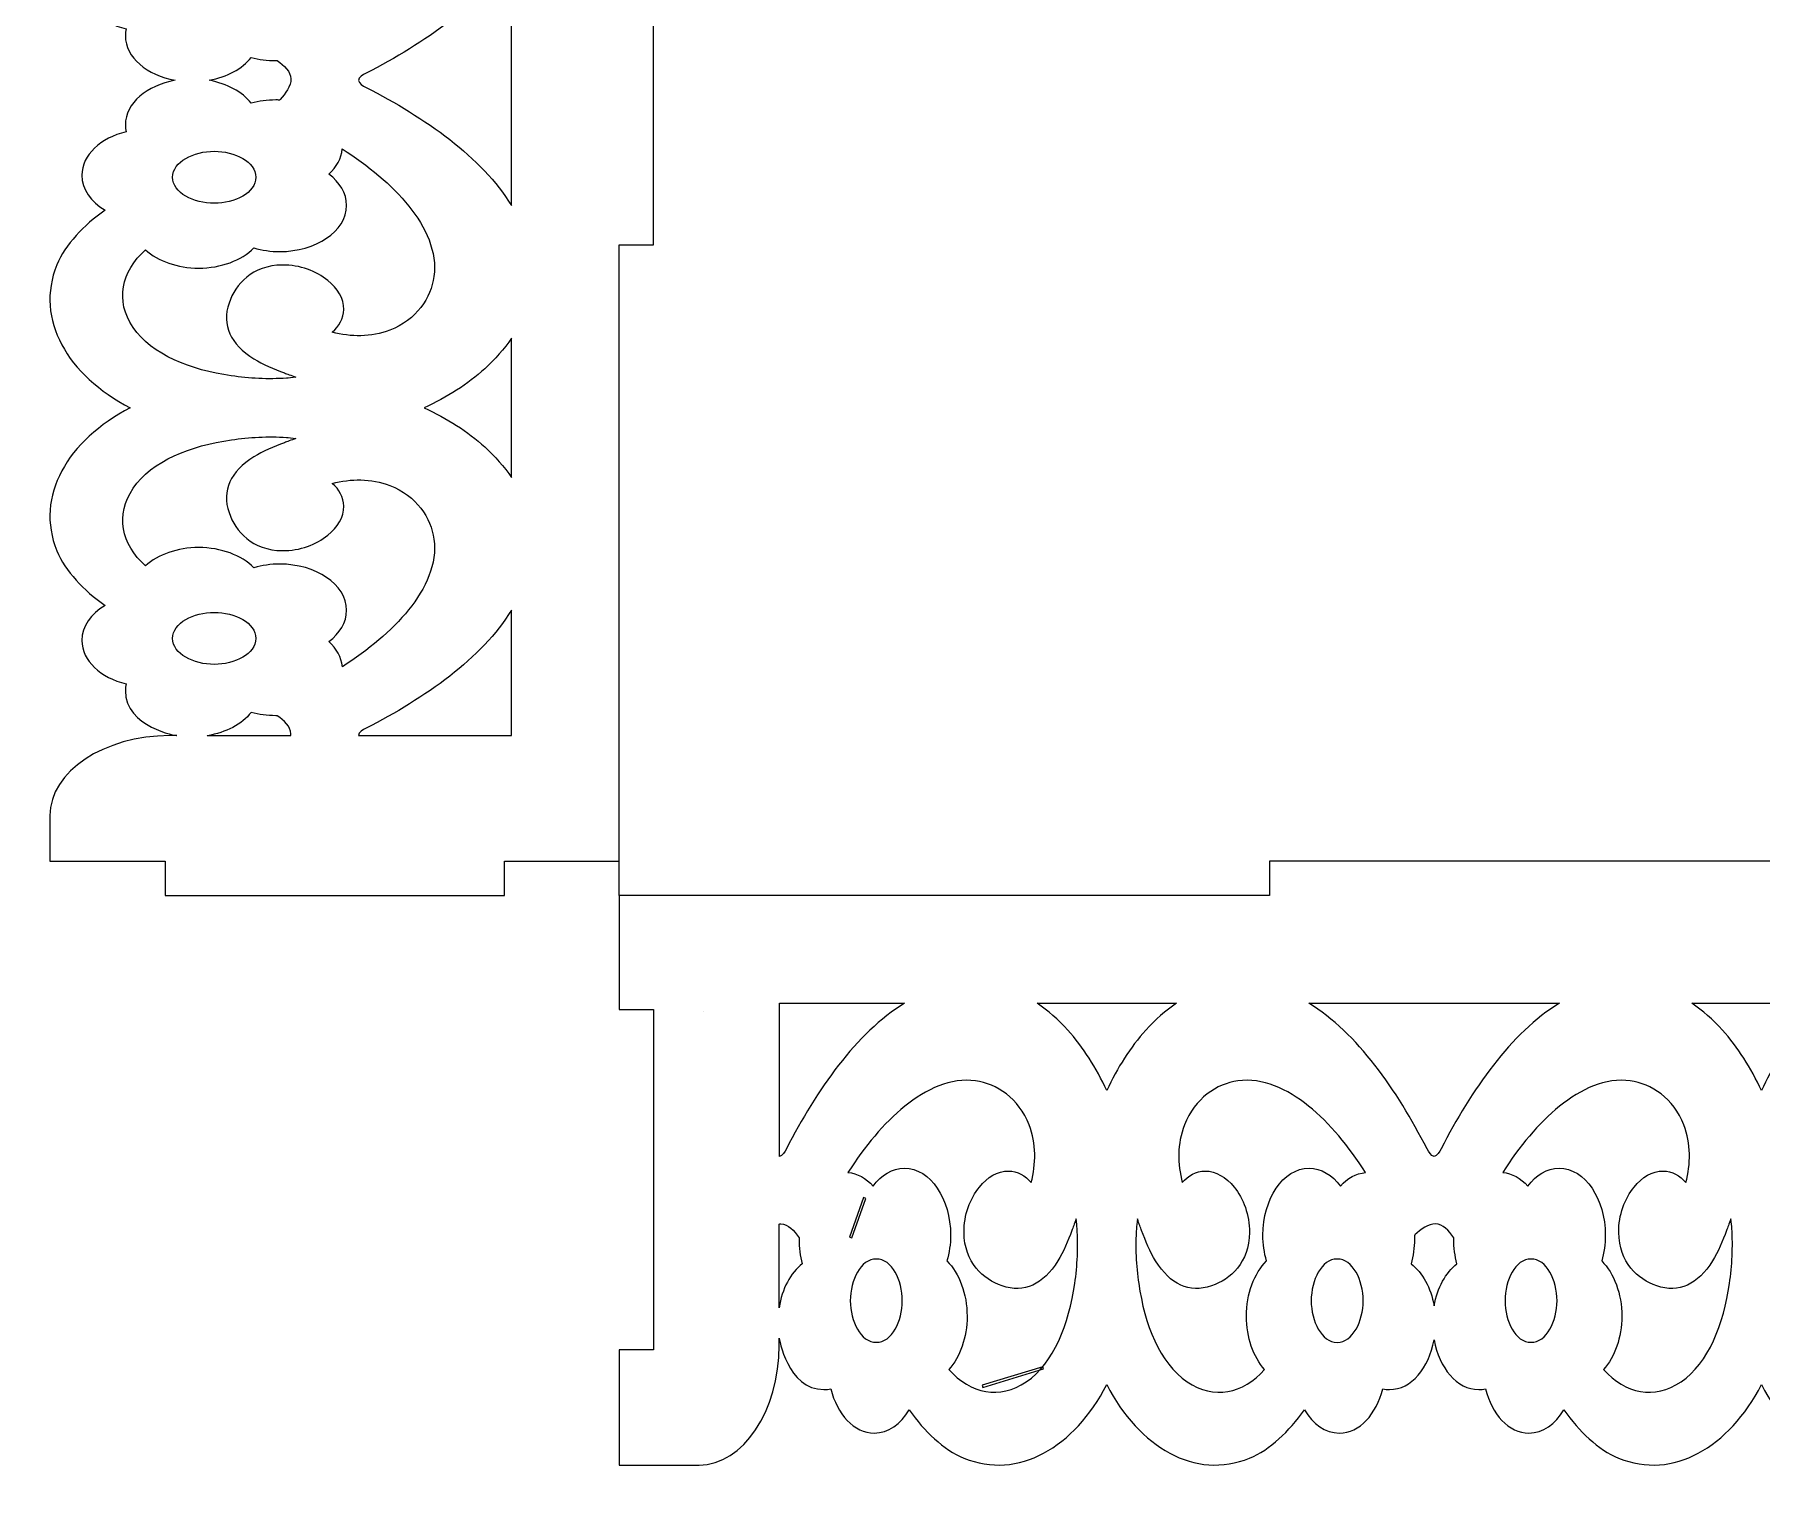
# Model space of a CAD drawing. Header units: centimetres. Extents: x -71 to 23, y -172 to -52.
# Drawn here: x -14.53 to 0.61, y -172.49 to -159.82 of the extents above; entities that cross this region are included whole.
import ezdxf

# ---------------------------------------------------------------- set-up
doc = ezdxf.new("R2010")
doc.units = ezdxf.units.CM
doc.header["$MEASUREMENT"] = 0
doc.layers.add('Layer 1', color=7, linetype='Continuous')

msp = doc.modelspace()

# ---------------------------------------------------------------- linework, layer by layer
at = {"layer": 'Layer 1', "lineweight": 9}
for points, knots in [([(-10.40686, -167.06317), (-10.40686, -167.06317), (-10.40686, -167.36316), (-10.40686, -167.36316), (-10.40686, -167.36316), (-10.40686, -167.36316), (-13.38103, -167.36316), (-13.38103, -167.36316), (-13.38103, -167.36316), (-13.38103, -167.36316), (-13.38103, -167.06317), (-13.38103, -167.06317), (-13.38103, -167.06317), (-13.38103, -167.06317), (-14.39071, -167.06317), (-14.39071, -167.06317), (-14.39071, -167.06317), (-14.39071, -167.06317), (-14.39071, -166.66329), (-14.39071, -166.66329), (-14.39071, -166.66329), (-14.39071, -166.27803), (-13.91788, -165.96283), (-13.34001, -165.96283), (-13.34001, -165.96283), (-13.34001, -165.96283), (-13.2778, -165.96283), (-13.2778, -165.96283), (-13.2778, -165.96283), (-13.27248, -165.96369), (-13.72913, -165.89149), (-13.72913, -165.56927), (-13.72913, -165.56927), (-13.72913, -165.54907), (-13.72695, -165.52908), (-13.72273, -165.50946), (-13.72273, -165.50946), (-13.94456, -165.45415), (-14.11014, -165.30842), (-14.11014, -165.12905), (-14.11014, -165.12905), (-14.11014, -165.00529), (-14.0307, -164.89657), (-13.90741, -164.82313), (-13.90741, -164.82313), (-14.09627, -164.68698), (-14.25531, -164.52353), (-14.32953, -164.3427), (-14.32953, -164.3427), (-14.52524, -163.86586), (-14.23478, -163.37346), (-13.68611, -163.09047), (-13.68611, -163.09047), (-14.23485, -162.80751), (-14.52534, -162.31508), (-14.32961, -161.83821), (-14.32961, -161.83821), (-14.25538, -161.65738), (-14.09634, -161.49392), (-13.90748, -161.35778), (-13.90748, -161.35778), (-14.03076, -161.28434), (-14.1102, -161.17562), (-14.1102, -161.05186), (-14.1102, -161.05186), (-14.1102, -160.87249), (-13.94461, -160.72676), (-13.72279, -160.67146), (-13.72279, -160.67146), (-13.72701, -160.65183), (-13.72918, -160.63184), (-13.72918, -160.61164), (-13.72918, -160.61164), (-13.72918, -160.41944), (-13.5391, -160.26589), (-13.29343, -160.22078), (-13.29343, -160.22078), (-13.53907, -160.17566), (-13.72913, -160.02212), (-13.72913, -159.82993), (-13.72913, -159.82993), (-13.72913, -159.80973), (-13.72695, -159.78975), (-13.72273, -159.77012), (-13.72273, -159.77012), (-13.94456, -159.7148), (-14.11014, -159.56909), (-14.11014, -159.38971), (-14.11014, -159.38971), (-14.11014, -159.26595), (-14.0307, -159.15723), (-13.90742, -159.08379), (-13.90742, -159.08379), (-14.09628, -158.94765), (-14.25531, -158.7842), (-14.32953, -158.60337), (-14.32953, -158.60337), (-14.52524, -158.12652), (-14.23478, -157.63412), (-13.68611, -157.35114), (-13.68611, -157.35114), (-14.23484, -157.06818), (-14.52534, -156.57574), (-14.32961, -156.09888), (-14.32961, -156.09888), (-14.25538, -155.91805), (-14.09634, -155.75459), (-13.90748, -155.61844), (-13.90748, -155.61844), (-14.03076, -155.545), (-14.1102, -155.43629), (-14.1102, -155.31253), (-14.1102, -155.31253), (-14.1102, -155.13315), (-13.94461, -154.98743), (-13.72279, -154.93213), (-13.72279, -154.93213), (-13.72701, -154.9125), (-13.72918, -154.8925), (-13.72918, -154.8723), (-13.72918, -154.8723), (-13.72918, -154.68011), (-13.5391, -154.52656), (-13.29343, -154.48144), (-13.29343, -154.48144), (-13.53907, -154.43632), (-13.72913, -154.28279), (-13.72913, -154.0906), (-13.72913, -154.0906), (-13.72913, -154.0704), (-13.72695, -154.05042), (-13.72273, -154.03078), (-13.72273, -154.03078), (-13.94456, -153.97547), (-14.11014, -153.82975), (-14.11014, -153.65038), (-14.11014, -153.65038), (-14.11014, -153.52662), (-14.0307, -153.4179), (-13.90742, -153.34446), (-13.90742, -153.34446), (-14.09628, -153.20831), (-14.25531, -153.04486), (-14.32953, -152.86403), (-14.32953, -152.86403), (-14.52524, -152.38719), (-14.23478, -151.89479), (-13.68611, -151.61181), (-13.68611, -151.61181), (-14.23484, -151.32884), (-14.52534, -150.8364), (-14.32961, -150.35955), (-14.32961, -150.35955), (-14.25538, -150.17871), (-14.09634, -150.01526), (-13.90748, -149.87911), (-13.90748, -149.87911), (-14.03076, -149.80567), (-14.1102, -149.69696), (-14.1102, -149.5732), (-14.1102, -149.5732), (-14.1102, -149.39382), (-13.94461, -149.2481), (-13.72279, -149.1928), (-13.72279, -149.1928), (-13.72701, -149.17316), (-13.72918, -149.15317), (-13.72918, -149.13296), (-13.72918, -149.13296), (-13.72918, -148.86228), (-13.3561, -148.75571), (-13.38364, -148.76427), (-13.38364, -148.76427), (-13.94151, -148.74889), (-14.39071, -148.43992), (-14.39071, -148.06441), (-14.39071, -148.06441), (-14.39071, -148.06441), (-14.39071, -147.88784), (-14.39071, -147.88784), (-14.39071, -147.88784), (-14.39071, -147.88784), (-14.39071, -147.66316), (-14.39071, -147.66316), (-14.39071, -147.66316), (-14.39071, -147.66316), (-13.3875, -147.66316), (-13.3875, -147.66316), (-13.3875, -147.66316), (-13.3875, -147.66316), (-13.3875, -147.36314), (-13.3875, -147.36314), (-13.3875, -147.36314), (-13.3875, -147.36314), (-10.40686, -147.36314), (-10.40686, -147.36314), (-10.40686, -147.36314), (-10.40686, -147.36314), (-10.40686, -147.66316), (-10.40686, -147.66316), (-10.40686, -147.66316), (-10.40686, -147.66316), (-9.6198, -147.66316), (-9.6198, -147.66316), (-9.6198, -147.66316), (-9.6198, -147.66316), (-9.59145, -147.66316), (-9.59145, -147.66316), (-9.59145, -147.66316), (-9.59145, -147.66316), (-9.39984, -147.66316), (-9.39984, -147.66316), (-9.39984, -147.66316), (-9.39984, -147.66316), (-9.39984, -153.06411), (-9.39984, -153.06411), (-9.39984, -153.06411), (-9.39984, -153.06411), (-9.09984, -153.06411), (-9.09984, -153.06411), (-9.09984, -153.06411), (-9.09984, -153.06411), (-9.09984, -161.66216), (-9.09984, -161.66216), (-9.09984, -161.66216), (-9.09984, -161.66216), (-9.39984, -161.66216), (-9.39984, -161.66216), (-9.39984, -161.66216), (-9.39984, -161.66216), (-9.39984, -167.06317), (-9.39984, -167.06317), (-9.39984, -167.06317), (-9.39984, -167.06317), (-9.59145, -167.06317), (-9.59145, -167.06317), (-9.59145, -167.06317), (-9.59145, -167.06317), (-9.6198, -167.06317), (-9.6198, -167.06317), (-9.6198, -167.06317), (-9.6198, -167.06317), (-10.40039, -167.06317), (-10.40039, -167.06317), (-10.40039, -167.06317), (-10.40039, -167.06317), (-10.40039, -167.06317), (-10.40039, -167.06317), (-10.40039, -167.06317), (-10.40039, -167.06317), (-10.40686, -167.06317), (-10.40686, -167.06317)], [0, 0, 0, 0, 0.015625, 0.015625, 0.015625, 0.015625, 0.03125, 0.03125, 0.03125, 0.03125, 0.046875, 0.046875, 0.046875, 0.046875, 0.0625, 0.0625, 0.0625, 0.0625, 0.078125, 0.078125, 0.078125, 0.078125, 0.09375, 0.09375, 0.09375, 0.09375, 0.109375, 0.109375, 0.109375, 0.109375, 0.125, 0.125, 0.125, 0.125, 0.140625, 0.140625, 0.140625, 0.140625, 0.15625, 0.15625, 0.15625, 0.15625, 0.171875, 0.171875, 0.171875, 0.171875, 0.1875, 0.1875, 0.1875, 0.1875, 0.203125, 0.203125, 0.203125, 0.203125, 0.21875, 0.21875, 0.21875, 0.21875, 0.234375, 0.234375, 0.234375, 0.234375, 0.25, 0.25, 0.25, 0.25, 0.265625, 0.265625, 0.265625, 0.265625, 0.28125, 0.28125, 0.28125, 0.28125, 0.296875, 0.296875, 0.296875, 0.296875, 0.3125, 0.3125, 0.3125, 0.3125, 0.328125, 0.328125, 0.328125, 0.328125, 0.34375, 0.34375, 0.34375, 0.34375, 0.359375, 0.359375, 0.359375, 0.359375, 0.375, 0.375, 0.375, 0.375, 0.390625, 0.390625, 0.390625, 0.390625, 0.40625, 0.40625, 0.40625, 0.40625, 0.421875, 0.421875, 0.421875, 0.421875, 0.4375, 0.4375, 0.4375, 0.4375, 0.453125, 0.453125, 0.453125, 0.453125, 0.46875, 0.46875, 0.46875, 0.46875, 0.484375, 0.484375, 0.484375, 0.484375, 0.5, 0.5, 0.5, 0.5, 0.515625, 0.515625, 0.515625, 0.515625, 0.53125, 0.53125, 0.53125, 0.53125, 0.546875, 0.546875, 0.546875, 0.546875, 0.5625, 0.5625, 0.5625, 0.5625, 0.578125, 0.578125, 0.578125, 0.578125, 0.59375, 0.59375, 0.59375, 0.59375, 0.609375, 0.609375, 0.609375, 0.609375, 0.625, 0.625, 0.625, 0.625, 0.640625, 0.640625, 0.640625, 0.640625, 0.65625, 0.65625, 0.65625, 0.65625, 0.671875, 0.671875, 0.671875, 0.671875, 0.6875, 0.6875, 0.6875, 0.6875, 0.703125, 0.703125, 0.703125, 0.703125, 0.71875, 0.71875, 0.71875, 0.71875, 0.734375, 0.734375, 0.734375, 0.734375, 0.75, 0.75, 0.75, 0.75, 0.765625, 0.765625, 0.765625, 0.765625, 0.78125, 0.78125, 0.78125, 0.78125, 0.796875, 0.796875, 0.796875, 0.796875, 0.8125, 0.8125, 0.8125, 0.8125, 0.828125, 0.828125, 0.828125, 0.828125, 0.84375, 0.84375, 0.84375, 0.84375, 0.859375, 0.859375, 0.859375, 0.859375, 0.875, 0.875, 0.875, 0.875, 0.890625, 0.890625, 0.890625, 0.890625, 0.90625, 0.90625, 0.90625, 0.90625, 0.921875, 0.921875, 0.921875, 0.921875, 0.9375, 0.9375, 0.9375, 0.9375, 0.953125, 0.953125, 0.953125, 0.953125, 0.96875, 0.96875, 0.96875, 0.96875, 1, 1, 1, 1]), ([(-9.39984, -167.36314), (-9.39984, -167.36314), (-3.69886, -167.36314), (-3.69886, -167.36314), (-3.69886, -167.36314), (-3.69886, -167.36314), (-3.69886, -167.06314), (-3.69886, -167.06314), (-3.69886, -167.06314), (-3.69886, -167.06314), (4.89919, -167.06314), (4.89919, -167.06314), (4.89919, -167.06314), (4.89919, -167.06314), (4.89919, -167.36314), (4.89919, -167.36314), (4.89919, -167.36314), (4.89919, -167.36314), (10.59998, -167.36314), (10.59998, -167.36314), (10.59998, -167.36314), (10.59998, -167.36314), (10.60014, -167.36314), (10.60014, -167.36314), (10.60014, -167.36314), (10.60014, -167.36314), (10.60016, -167.16311), (10.60016, -167.16311), (10.60016, -167.16311), (10.60016, -167.16311), (10.60016, -167.12302), (10.60016, -167.12302), (10.60016, -167.12302), (10.60016, -167.12302), (10.60016, -167.06315), (10.60016, -167.06315), (10.60016, -167.06315), (10.60016, -167.06315), (10.60016, -161.66216), (10.60016, -161.66216), (10.60016, -161.66216), (10.60016, -161.66216), (10.30016, -161.66216), (10.30016, -161.66216), (10.30016, -161.66216), (10.30016, -161.66216), (10.30016, -153.06411), (10.30016, -153.06411), (10.30016, -153.06411), (10.30016, -153.06411), (10.60016, -153.06411), (10.60016, -153.06411), (10.60016, -153.06411), (10.60016, -153.06411), (10.60016, -147.66316), (10.60016, -147.66316), (10.60016, -147.66316), (10.60016, -147.66316), (10.60016, -147.60324), (10.60016, -147.60324), (10.60016, -147.60324), (10.60016, -147.60324), (10.60016, -147.5631), (10.60016, -147.5631), (10.60016, -147.5631), (10.60016, -147.5631), (10.60016, -147.36314), (10.60016, -147.36314), (10.60016, -147.36314), (10.60016, -147.36314), (10.59998, -147.36314), (10.59998, -147.36314), (10.59998, -147.36314), (10.59998, -147.36314), (4.89919, -147.36314), (4.89919, -147.36314), (4.89919, -147.36314), (4.89919, -147.36314), (4.89919, -147.66314), (4.89919, -147.66314), (4.89919, -147.66314), (4.89919, -147.66314), (-3.69886, -147.66314), (-3.69886, -147.66314), (-3.69886, -147.66314), (-3.69886, -147.66314), (-3.69886, -147.36314), (-3.69886, -147.36314), (-3.69886, -147.36314), (-3.69886, -147.36314), (-9.39984, -147.36314), (-9.39984, -147.36314), (-9.39984, -147.36314), (-9.39984, -147.36314), (-9.39984, -147.5631), (-9.39984, -147.5631), (-9.39984, -147.5631), (-9.39984, -147.5631), (-9.39984, -147.60323), (-9.39984, -147.60323), (-9.39984, -147.60323), (-9.39984, -147.60323), (-9.39984, -147.66316), (-9.39984, -147.66316), (-9.39984, -147.66316), (-9.39984, -147.66316), (-9.39984, -153.06411), (-9.39984, -153.06411), (-9.39984, -153.06411), (-9.39984, -153.06411), (-9.09984, -153.06411), (-9.09984, -153.06411), (-9.09984, -153.06411), (-9.09984, -153.06411), (-9.09984, -161.66216), (-9.09984, -161.66216), (-9.09984, -161.66216), (-9.09984, -161.66216), (-9.39984, -161.66216), (-9.39984, -161.66216), (-9.39984, -161.66216), (-9.39984, -161.66216), (-9.39984, -167.06315), (-9.39984, -167.06315), (-9.39984, -167.06315), (-9.39984, -167.06315), (-9.39984, -167.12303), (-9.39984, -167.12303), (-9.39984, -167.12303), (-9.39984, -167.12303), (-9.39984, -167.16311), (-9.39984, -167.16311), (-9.39984, -167.16311), (-9.39984, -167.16311), (-9.39984, -167.36314), (-9.39984, -167.36314)], [0, 0, 0, 0, 0.02857143, 0.02857143, 0.02857143, 0.02857143, 0.05714286, 0.05714286, 0.05714286, 0.05714286, 0.08571429, 0.08571429, 0.08571429, 0.08571429, 0.11428571, 0.11428571, 0.11428571, 0.11428571, 0.14285714, 0.14285714, 0.14285714, 0.14285714, 0.17142857, 0.17142857, 0.17142857, 0.17142857, 0.2, 0.2, 0.2, 0.2, 0.22857143, 0.22857143, 0.22857143, 0.22857143, 0.25714286, 0.25714286, 0.25714286, 0.25714286, 0.28571429, 0.28571429, 0.28571429, 0.28571429, 0.31428571, 0.31428571, 0.31428571, 0.31428571, 0.34285714, 0.34285714, 0.34285714, 0.34285714, 0.37142857, 0.37142857, 0.37142857, 0.37142857, 0.4, 0.4, 0.4, 0.4, 0.42857143, 0.42857143, 0.42857143, 0.42857143, 0.45714286, 0.45714286, 0.45714286, 0.45714286, 0.48571429, 0.48571429, 0.48571429, 0.48571429, 0.51428571, 0.51428571, 0.51428571, 0.51428571, 0.54285714, 0.54285714, 0.54285714, 0.54285714, 0.57142857, 0.57142857, 0.57142857, 0.57142857, 0.6, 0.6, 0.6, 0.6, 0.62857143, 0.62857143, 0.62857143, 0.62857143, 0.65714286, 0.65714286, 0.65714286, 0.65714286, 0.68571429, 0.68571429, 0.68571429, 0.68571429, 0.71428571, 0.71428571, 0.71428571, 0.71428571, 0.74285714, 0.74285714, 0.74285714, 0.74285714, 0.77142857, 0.77142857, 0.77142857, 0.77142857, 0.8, 0.8, 0.8, 0.8, 0.82857143, 0.82857143, 0.82857143, 0.82857143, 0.85714286, 0.85714286, 0.85714286, 0.85714286, 0.88571429, 0.88571429, 0.88571429, 0.88571429, 0.91428571, 0.91428571, 0.91428571, 0.91428571, 0.94285714, 0.94285714, 0.94285714, 0.94285714, 1, 1, 1, 1]), ([(-10.34425, -159.12287), (-10.34425, -159.12287), (-10.34425, -161.31884), (-10.34425, -161.31884), (-10.34425, -161.31884), (-10.60386, -160.89405), (-11.1044, -160.54628), (-11.61952, -160.28294), (-11.61952, -160.28294), (-11.64541, -160.26971), (-11.6824, -160.2461), (-11.68682, -160.22102), (-11.68682, -160.22102), (-11.6828, -160.19576), (-11.64539, -160.1719), (-11.61944, -160.15864), (-11.61944, -160.15864), (-11.10437, -159.89534), (-10.60387, -159.5476), (-10.34425, -159.12287)], [0, 0, 0, 0, 0.16666667, 0.16666667, 0.16666667, 0.16666667, 0.33333333, 0.33333333, 0.33333333, 0.33333333, 0.5, 0.5, 0.5, 0.5, 0.66666667, 0.66666667, 0.66666667, 0.66666667, 1, 1, 1, 1]), ([(-12.99422, -160.2208), (-12.83753, -160.24958), (-12.70345, -160.32246), (-12.6269, -160.42135), (-12.6269, -160.42135), (-12.55893, -160.40279), (-12.48588, -160.39299), (-12.41145, -160.39299), (-12.41145, -160.39299), (-12.40027, -160.39299), (-12.3891, -160.39321), (-12.37796, -160.39365), (-12.37796, -160.39365), (-12.37635, -160.39201), (-12.37476, -160.39036), (-12.37315, -160.38871), (-12.37315, -160.38871), (-12.32419, -160.3377), (-12.2769, -160.27138), (-12.27831, -160.20774), (-12.27831, -160.20774), (-12.27973, -160.1437), (-12.33562, -160.09031), (-12.39844, -160.04849), (-12.39844, -160.04849), (-12.40274, -160.04855), (-12.40706, -160.04859), (-12.41138, -160.04859), (-12.41138, -160.04859), (-12.48581, -160.04859), (-12.55886, -160.03879), (-12.62682, -160.02023), (-12.62682, -160.02023), (-12.7034, -160.11914), (-12.8375, -160.19202), (-12.99422, -160.2208)], [0, 0, 0, 0, 0.1, 0.1, 0.1, 0.1, 0.2, 0.2, 0.2, 0.2, 0.3, 0.3, 0.3, 0.3, 0.4, 0.4, 0.4, 0.4, 0.5, 0.5, 0.5, 0.5, 0.6, 0.6, 0.6, 0.6, 0.7, 0.7, 0.7, 0.7, 0.8, 0.8, 0.8, 0.8, 1, 1, 1, 1]), ([(-11.82718, -160.82212), (-11.83438, -160.90467), (-11.87741, -160.98049), (-11.94565, -161.0423), (-11.94565, -161.0423), (-11.84924, -161.11413), (-11.78991, -161.21037), (-11.78991, -161.3169), (-11.78991, -161.3169), (-11.78991, -161.54674), (-12.06164, -161.7213), (-12.3753, -161.7213), (-12.3753, -161.7213), (-12.45383, -161.7213), (-12.53093, -161.71044), (-12.60227, -161.68975), (-12.60227, -161.68975), (-12.70978, -161.79816), (-12.89075, -161.86616), (-13.08616, -161.86616), (-13.08616, -161.86616), (-13.27219, -161.86616), (-13.44402, -161.80468), (-13.55272, -161.70623), (-13.55272, -161.70623), (-13.76596, -161.89681), (-13.81962, -162.15061), (-13.66129, -162.38533), (-13.66129, -162.38533), (-13.49762, -162.62797), (-13.1544, -162.75883), (-12.80024, -162.8103), (-12.80024, -162.8103), (-12.64453, -162.83293), (-12.47551, -162.84184), (-12.31713, -162.83066), (-12.31713, -162.83066), (-12.29855, -162.82935), (-12.26783, -162.82649), (-12.23427, -162.8222), (-12.23427, -162.8222), (-12.27528, -162.80671), (-12.31378, -162.79292), (-12.33452, -162.78502), (-12.33452, -162.78502), (-12.42601, -162.75016), (-12.52432, -162.71139), (-12.6022, -162.66203), (-12.6022, -162.66203), (-12.80817, -162.53148), (-12.88674, -162.36867), (-12.82032, -162.17278), (-12.82032, -162.17278), (-12.76328, -162.00453), (-12.61704, -161.84295), (-12.35191, -161.8391), (-12.35191, -161.8391), (-12.19924, -161.83688), (-12.05425, -161.893), (-11.95465, -161.97397), (-11.95465, -161.97397), (-11.86891, -162.04366), (-11.81351, -162.13403), (-11.81439, -162.22802), (-11.81439, -162.22802), (-11.81513, -162.30829), (-11.85371, -162.37497), (-11.91591, -162.42859), (-11.91591, -162.42859), (-11.75183, -162.46978), (-11.5765, -162.47399), (-11.41084, -162.40979), (-11.41084, -162.40979), (-11.1757, -162.31866), (-11.04999, -162.12558), (-11.02407, -161.94081), (-11.02407, -161.94081), (-10.99373, -161.72459), (-11.09592, -161.50714), (-11.24465, -161.32204), (-11.24465, -161.32204), (-11.39444, -161.13562), (-11.59996, -160.96832), (-11.82718, -160.82212)], [0, 0, 0, 0, 0.04545455, 0.04545455, 0.04545455, 0.04545455, 0.09090909, 0.09090909, 0.09090909, 0.09090909, 0.13636364, 0.13636364, 0.13636364, 0.13636364, 0.18181818, 0.18181818, 0.18181818, 0.18181818, 0.22727273, 0.22727273, 0.22727273, 0.22727273, 0.27272727, 0.27272727, 0.27272727, 0.27272727, 0.31818182, 0.31818182, 0.31818182, 0.31818182, 0.36363636, 0.36363636, 0.36363636, 0.36363636, 0.40909091, 0.40909091, 0.40909091, 0.40909091, 0.45454545, 0.45454545, 0.45454545, 0.45454545, 0.5, 0.5, 0.5, 0.5, 0.54545455, 0.54545455, 0.54545455, 0.54545455, 0.59090909, 0.59090909, 0.59090909, 0.59090909, 0.63636364, 0.63636364, 0.63636364, 0.63636364, 0.68181818, 0.68181818, 0.68181818, 0.68181818, 0.72727273, 0.72727273, 0.72727273, 0.72727273, 0.77272727, 0.77272727, 0.77272727, 0.77272727, 0.81818182, 0.81818182, 0.81818182, 0.81818182, 0.86363636, 0.86363636, 0.86363636, 0.86363636, 0.90909091, 0.90909091, 0.90909091, 0.90909091, 1, 1, 1, 1]), ([(-12.5853, -161.07034), (-12.5853, -160.93246), (-12.77134, -160.84255), (-12.95029, -160.84255), (-12.95029, -160.84255), (-13.12927, -160.84255), (-13.31524, -160.93244), (-13.31524, -161.07034), (-13.31524, -161.07034), (-13.31524, -161.2083), (-13.12937, -161.29821), (-12.95029, -161.29821), (-12.95029, -161.29821), (-12.77127, -161.29821), (-12.5853, -161.20829), (-12.5853, -161.07034)], [0, 0, 0, 0, 0.2, 0.2, 0.2, 0.2, 0.4, 0.4, 0.4, 0.4, 0.6, 0.6, 0.6, 0.6, 1, 1, 1, 1]), ([(-10.34425, -162.47968), (-10.34425, -162.47968), (-10.34425, -163.7011), (-10.34425, -163.7011), (-10.34425, -163.7011), (-10.40791, -163.60571), (-10.48701, -163.51579), (-10.57924, -163.43256), (-10.57924, -163.43256), (-10.72917, -163.29726), (-10.90913, -163.18269), (-11.11003, -163.09044), (-11.11003, -163.09044), (-10.90917, -162.99818), (-10.72923, -162.88365), (-10.57934, -162.74836), (-10.57934, -162.74836), (-10.48706, -162.66509), (-10.40793, -162.57512), (-10.34425, -162.47968)], [0, 0, 0, 0, 0.16666667, 0.16666667, 0.16666667, 0.16666667, 0.33333333, 0.33333333, 0.33333333, 0.33333333, 0.5, 0.5, 0.5, 0.5, 0.66666667, 0.66666667, 0.66666667, 0.66666667, 1, 1, 1, 1]), ([(-11.94558, -165.13861), (-11.87734, -165.20042), (-11.83431, -165.27623), (-11.82709, -165.35877), (-11.82709, -165.35877), (-11.60037, -165.21291), (-11.39535, -165.04608), (-11.24566, -164.86021), (-11.24566, -164.86021), (-11.09632, -164.6748), (-10.99358, -164.45684), (-11.02399, -164.2401), (-11.02399, -164.2401), (-11.0499, -164.05534), (-11.17562, -163.86225), (-11.41076, -163.77112), (-11.41076, -163.77112), (-11.57642, -163.70692), (-11.75174, -163.71113), (-11.91583, -163.75232), (-11.91583, -163.75232), (-11.85364, -163.80594), (-11.81506, -163.87261), (-11.8143, -163.95289), (-11.8143, -163.95289), (-11.81342, -164.04689), (-11.86883, -164.13725), (-11.9546, -164.20696), (-11.9546, -164.20696), (-12.0542, -164.28792), (-12.19919, -164.34404), (-12.35186, -164.34182), (-12.35186, -164.34182), (-12.61699, -164.33796), (-12.76321, -164.17637), (-12.82026, -164.00813), (-12.82026, -164.00813), (-12.88666, -163.81224), (-12.8081, -163.64945), (-12.60214, -163.51889), (-12.60214, -163.51889), (-12.52426, -163.46952), (-12.42593, -163.43075), (-12.33444, -163.39588), (-12.33444, -163.39588), (-12.3137, -163.38799), (-12.27521, -163.3742), (-12.23421, -163.35871), (-12.23421, -163.35871), (-12.26777, -163.35442), (-12.29848, -163.35156), (-12.31708, -163.35024), (-12.31708, -163.35024), (-12.47543, -163.33906), (-12.64445, -163.34796), (-12.80016, -163.37059), (-12.80016, -163.37059), (-13.15435, -163.42206), (-13.49753, -163.55292), (-13.66121, -163.79558), (-13.66121, -163.79558), (-13.81955, -164.03031), (-13.76589, -164.28411), (-13.55264, -164.47468), (-13.55264, -164.47468), (-13.44393, -164.37623), (-13.2721, -164.31476), (-13.08607, -164.31476), (-13.08607, -164.31476), (-12.89067, -164.31476), (-12.70971, -164.38276), (-12.60219, -164.49117), (-12.60219, -164.49117), (-12.53086, -164.47047), (-12.45377, -164.45962), (-12.37523, -164.45962), (-12.37523, -164.45962), (-12.06158, -164.45962), (-11.78984, -164.63418), (-11.78984, -164.86401), (-11.78984, -164.86401), (-11.78984, -164.97054), (-11.84918, -165.06678), (-11.94558, -165.13861)], [0, 0, 0, 0, 0.04545455, 0.04545455, 0.04545455, 0.04545455, 0.09090909, 0.09090909, 0.09090909, 0.09090909, 0.13636364, 0.13636364, 0.13636364, 0.13636364, 0.18181818, 0.18181818, 0.18181818, 0.18181818, 0.22727273, 0.22727273, 0.22727273, 0.22727273, 0.27272727, 0.27272727, 0.27272727, 0.27272727, 0.31818182, 0.31818182, 0.31818182, 0.31818182, 0.36363636, 0.36363636, 0.36363636, 0.36363636, 0.40909091, 0.40909091, 0.40909091, 0.40909091, 0.45454545, 0.45454545, 0.45454545, 0.45454545, 0.5, 0.5, 0.5, 0.5, 0.54545455, 0.54545455, 0.54545455, 0.54545455, 0.59090909, 0.59090909, 0.59090909, 0.59090909, 0.63636364, 0.63636364, 0.63636364, 0.63636364, 0.68181818, 0.68181818, 0.68181818, 0.68181818, 0.72727273, 0.72727273, 0.72727273, 0.72727273, 0.77272727, 0.77272727, 0.77272727, 0.77272727, 0.81818182, 0.81818182, 0.81818182, 0.81818182, 0.86363636, 0.86363636, 0.86363636, 0.86363636, 0.90909091, 0.90909091, 0.90909091, 0.90909091, 1, 1, 1, 1]), ([(-12.95024, -164.88269), (-13.12931, -164.88269), (-13.31516, -164.97265), (-13.31516, -165.11057), (-13.31516, -165.11057), (-13.31516, -165.24848), (-13.12926, -165.33837), (-12.95024, -165.33837), (-12.95024, -165.33837), (-12.77126, -165.33837), (-12.58524, -165.24848), (-12.58524, -165.11057), (-12.58524, -165.11057), (-12.58524, -164.97263), (-12.77121, -164.88269), (-12.95024, -164.88269)], [0, 0, 0, 0, 0.2, 0.2, 0.2, 0.2, 0.4, 0.4, 0.4, 0.4, 0.6, 0.6, 0.6, 0.6, 1, 1, 1, 1]), ([(-10.34425, -164.86221), (-10.34425, -164.86221), (-10.34425, -165.96035), (-10.34425, -165.96035), (-10.34425, -165.96035), (-10.34425, -165.96035), (-11.68682, -165.96035), (-11.68682, -165.96035), (-11.68682, -165.96035), (-11.6828, -165.93509), (-11.64539, -165.91123), (-11.61944, -165.89797), (-11.61944, -165.89797), (-11.10437, -165.63467), (-10.60387, -165.28693), (-10.34425, -164.86221)], [0, 0, 0, 0, 0.2, 0.2, 0.2, 0.2, 0.4, 0.4, 0.4, 0.4, 0.6, 0.6, 0.6, 0.6, 1, 1, 1, 1]), ([(-12.27893, -165.96283), (-12.27893, -165.96283), (-13.00975, -165.96283), (-13.00975, -165.96283), (-13.00975, -165.96283), (-13.00975, -165.96283), (-13.01178, -165.96316), (-13.01178, -165.96316), (-13.01178, -165.96316), (-12.84754, -165.93675), (-12.70623, -165.86215), (-12.62682, -165.75957), (-12.62682, -165.75957), (-12.55886, -165.77813), (-12.48581, -165.78792), (-12.41138, -165.78792), (-12.41138, -165.78792), (-12.40706, -165.78792), (-12.40274, -165.78789), (-12.39844, -165.78783), (-12.39844, -165.78783), (-12.33563, -165.82965), (-12.27972, -165.88303), (-12.27831, -165.94707), (-12.27831, -165.94707), (-12.27814, -165.95232), (-12.27839, -165.95758), (-12.27893, -165.96283)], [0, 0, 0, 0, 0.125, 0.125, 0.125, 0.125, 0.25, 0.25, 0.25, 0.25, 0.375, 0.375, 0.375, 0.375, 0.5, 0.5, 0.5, 0.5, 0.625, 0.625, 0.625, 0.625, 0.75, 0.75, 0.75, 0.75, 1, 1, 1, 1]), ([(-9.39984, -172.35401), (-9.39984, -172.35401), (-9.39984, -171.34433), (-9.39984, -171.34433), (-9.39984, -171.34433), (-9.39984, -171.34433), (-9.09985, -171.34433), (-9.09985, -171.34433), (-9.09985, -171.34433), (-9.09985, -171.34433), (-9.09985, -168.36369), (-9.09985, -168.36369), (-9.09985, -168.36369), (-9.09985, -168.36369), (-9.39984, -168.36369), (-9.39984, -168.36369), (-9.39984, -168.36369), (-9.39984, -168.36369), (-9.39984, -167.5831), (-9.39984, -167.5831), (-9.39984, -167.5831), (-9.39984, -167.5831), (-9.39984, -167.55475), (-9.39984, -167.55475), (-9.39984, -167.55475), (-9.39984, -167.55475), (-9.39984, -167.36314), (-9.39984, -167.36314), (-9.39984, -167.36314), (-9.39984, -167.36314), (-3.69886, -167.36314), (-3.69886, -167.36314), (-3.69886, -167.36314), (-3.69886, -167.36314), (-3.69886, -167.06314), (-3.69886, -167.06314), (-3.69886, -167.06314), (-3.69886, -167.06314), (4.89962, -167.06314), (4.89962, -167.06314), (4.89962, -167.06314), (4.89962, -167.06314), (4.89962, -167.36314), (4.89962, -167.36314), (4.89962, -167.36314), (4.89962, -167.36314), (10.60042, -167.36314), (10.60042, -167.36314), (10.60042, -167.36314), (10.60042, -167.36314), (10.60042, -167.55475), (10.60042, -167.55475), (10.60042, -167.55475), (10.60042, -167.55475), (10.60042, -167.5831), (10.60042, -167.5831), (10.60042, -167.5831), (10.60042, -167.5831), (10.60042, -168.37016), (10.60042, -168.37016), (10.60042, -168.37016), (10.60042, -168.37016), (10.30058, -168.37016), (10.30058, -168.37016), (10.30058, -168.37016), (10.30058, -168.37016), (10.30058, -171.3508), (10.30058, -171.3508), (10.30058, -171.3508), (10.30058, -171.3508), (10.60042, -171.3508), (10.60042, -171.3508), (10.60042, -171.3508), (10.60042, -171.3508), (10.60042, -172.35401), (10.60042, -172.35401), (10.60042, -172.35401), (10.60042, -172.35401), (10.07652, -172.35401), (10.07652, -172.35401), (10.07652, -172.35401), (10.07652, -172.35401), (9.89995, -172.35401), (9.89995, -172.35401), (9.89995, -172.35401), (9.52444, -172.35401), (9.21547, -171.90481), (9.20009, -171.34694), (9.20009, -171.34694), (9.20865, -171.3194), (9.10208, -171.69248), (8.8314, -171.69248), (8.8314, -171.69248), (8.81119, -171.69248), (8.7912, -171.69031), (8.77156, -171.68609), (8.77156, -171.68609), (8.71626, -171.90791), (8.57054, -172.0735), (8.39116, -172.0735), (8.39116, -172.0735), (8.2674, -172.0735), (8.15869, -171.99406), (8.08525, -171.87078), (8.08525, -171.87078), (7.9491, -172.05964), (7.78565, -172.21868), (7.60481, -172.29291), (7.60481, -172.29291), (7.12796, -172.48864), (6.63552, -172.19814), (6.35255, -171.64941), (6.35255, -171.64941), (6.06957, -172.19808), (5.57717, -172.48854), (5.10033, -172.29283), (5.10033, -172.29283), (4.9195, -172.21861), (4.75605, -172.05958), (4.6199, -171.87072), (4.6199, -171.87072), (4.54646, -171.994), (4.43774, -172.07344), (4.31398, -172.07344), (4.31398, -172.07344), (4.13461, -172.07344), (3.98889, -171.90786), (3.93358, -171.68603), (3.93358, -171.68603), (3.91394, -171.69025), (3.89396, -171.69243), (3.87376, -171.69243), (3.87376, -171.69243), (3.68157, -171.69243), (3.52804, -171.50237), (3.48292, -171.25673), (3.48292, -171.25673), (3.4378, -171.5024), (3.28425, -171.69248), (3.09206, -171.69248), (3.09206, -171.69248), (3.07186, -171.69248), (3.05186, -171.69031), (3.03223, -171.68609), (3.03223, -171.68609), (2.97693, -171.90791), (2.83121, -172.0735), (2.65183, -172.0735), (2.65183, -172.0735), (2.52807, -172.0735), (2.41936, -171.99406), (2.34592, -171.87078), (2.34592, -171.87078), (2.20977, -172.05964), (2.04631, -172.21868), (1.86548, -172.29291), (1.86548, -172.29291), (1.38862, -172.48864), (0.89618, -172.19814), (0.61322, -171.64941), (0.61322, -171.64941), (0.33024, -172.19808), (-0.16216, -172.48854), (-0.63901, -172.29283), (-0.63901, -172.29283), (-0.81984, -172.21861), (-0.98329, -172.05958), (-1.11943, -171.87072), (-1.11943, -171.87072), (-1.19287, -171.994), (-1.30159, -172.07344), (-1.42535, -172.07344), (-1.42535, -172.07344), (-1.60473, -172.07344), (-1.75044, -171.90786), (-1.80576, -171.68603), (-1.80576, -171.68603), (-1.82539, -171.69025), (-1.84537, -171.69243), (-1.86557, -171.69243), (-1.86557, -171.69243), (-2.05776, -171.69243), (-2.2113, -171.50237), (-2.25642, -171.25673), (-2.25642, -171.25673), (-2.30153, -171.5024), (-2.45508, -171.69248), (-2.64728, -171.69248), (-2.64728, -171.69248), (-2.66748, -171.69248), (-2.68747, -171.69031), (-2.7071, -171.68609), (-2.7071, -171.68609), (-2.7624, -171.90791), (-2.90813, -172.0735), (-3.0875, -172.0735), (-3.0875, -172.0735), (-3.21126, -172.0735), (-3.31998, -171.99406), (-3.39342, -171.87078), (-3.39342, -171.87078), (-3.52956, -172.05964), (-3.69302, -172.21868), (-3.87385, -172.29291), (-3.87385, -172.29291), (-4.35072, -172.48864), (-4.84315, -172.19815), (-5.12611, -171.64941), (-5.12611, -171.64941), (-5.4091, -172.19808), (-5.9015, -172.48854), (-6.37834, -172.29283), (-6.37834, -172.29283), (-6.55917, -172.21861), (-6.72262, -172.05957), (-6.85877, -171.87071), (-6.85877, -171.87071), (-6.93221, -171.994), (-7.04093, -172.07344), (-7.16469, -172.07344), (-7.16469, -172.07344), (-7.34406, -172.07344), (-7.48979, -171.90786), (-7.5451, -171.68603), (-7.5451, -171.68603), (-7.56472, -171.69025), (-7.58471, -171.69243), (-7.60491, -171.69243), (-7.60491, -171.69243), (-7.92713, -171.69243), (-7.99933, -171.23578), (-7.99847, -171.2411), (-7.99847, -171.2411), (-7.99847, -171.2411), (-7.99847, -171.30331), (-7.99847, -171.30331), (-7.99847, -171.30331), (-7.99847, -171.88119), (-8.31368, -172.35401), (-8.69893, -172.35401), (-8.69893, -172.35401), (-8.69893, -172.35401), (-9.39984, -172.35401), (-9.39984, -172.35401)], [0, 0, 0, 0, 0.01612903, 0.01612903, 0.01612903, 0.01612903, 0.03225806, 0.03225806, 0.03225806, 0.03225806, 0.0483871, 0.0483871, 0.0483871, 0.0483871, 0.06451613, 0.06451613, 0.06451613, 0.06451613, 0.08064516, 0.08064516, 0.08064516, 0.08064516, 0.09677419, 0.09677419, 0.09677419, 0.09677419, 0.11290323, 0.11290323, 0.11290323, 0.11290323, 0.12903226, 0.12903226, 0.12903226, 0.12903226, 0.14516129, 0.14516129, 0.14516129, 0.14516129, 0.16129032, 0.16129032, 0.16129032, 0.16129032, 0.17741935, 0.17741935, 0.17741935, 0.17741935, 0.19354839, 0.19354839, 0.19354839, 0.19354839, 0.20967742, 0.20967742, 0.20967742, 0.20967742, 0.22580645, 0.22580645, 0.22580645, 0.22580645, 0.24193548, 0.24193548, 0.24193548, 0.24193548, 0.25806452, 0.25806452, 0.25806452, 0.25806452, 0.27419355, 0.27419355, 0.27419355, 0.27419355, 0.29032258, 0.29032258, 0.29032258, 0.29032258, 0.30645161, 0.30645161, 0.30645161, 0.30645161, 0.32258065, 0.32258065, 0.32258065, 0.32258065, 0.33870968, 0.33870968, 0.33870968, 0.33870968, 0.35483871, 0.35483871, 0.35483871, 0.35483871, 0.37096774, 0.37096774, 0.37096774, 0.37096774, 0.38709677, 0.38709677, 0.38709677, 0.38709677, 0.40322581, 0.40322581, 0.40322581, 0.40322581, 0.41935484, 0.41935484, 0.41935484, 0.41935484, 0.43548387, 0.43548387, 0.43548387, 0.43548387, 0.4516129, 0.4516129, 0.4516129, 0.4516129, 0.46774194, 0.46774194, 0.46774194, 0.46774194, 0.48387097, 0.48387097, 0.48387097, 0.48387097, 0.5, 0.5, 0.5, 0.5, 0.51612903, 0.51612903, 0.51612903, 0.51612903, 0.53225806, 0.53225806, 0.53225806, 0.53225806, 0.5483871, 0.5483871, 0.5483871, 0.5483871, 0.56451613, 0.56451613, 0.56451613, 0.56451613, 0.58064516, 0.58064516, 0.58064516, 0.58064516, 0.59677419, 0.59677419, 0.59677419, 0.59677419, 0.61290323, 0.61290323, 0.61290323, 0.61290323, 0.62903226, 0.62903226, 0.62903226, 0.62903226, 0.64516129, 0.64516129, 0.64516129, 0.64516129, 0.66129032, 0.66129032, 0.66129032, 0.66129032, 0.67741935, 0.67741935, 0.67741935, 0.67741935, 0.69354839, 0.69354839, 0.69354839, 0.69354839, 0.70967742, 0.70967742, 0.70967742, 0.70967742, 0.72580645, 0.72580645, 0.72580645, 0.72580645, 0.74193548, 0.74193548, 0.74193548, 0.74193548, 0.75806452, 0.75806452, 0.75806452, 0.75806452, 0.77419355, 0.77419355, 0.77419355, 0.77419355, 0.79032258, 0.79032258, 0.79032258, 0.79032258, 0.80645161, 0.80645161, 0.80645161, 0.80645161, 0.82258065, 0.82258065, 0.82258065, 0.82258065, 0.83870968, 0.83870968, 0.83870968, 0.83870968, 0.85483871, 0.85483871, 0.85483871, 0.85483871, 0.87096774, 0.87096774, 0.87096774, 0.87096774, 0.88709677, 0.88709677, 0.88709677, 0.88709677, 0.90322581, 0.90322581, 0.90322581, 0.90322581, 0.91935484, 0.91935484, 0.91935484, 0.91935484, 0.93548387, 0.93548387, 0.93548387, 0.93548387, 0.9516129, 0.9516129, 0.9516129, 0.9516129, 0.96774194, 0.96774194, 0.96774194, 0.96774194, 1, 1, 1, 1]), ([(-6.89785, -168.30755), (-6.89785, -168.30755), (-7.99599, -168.30755), (-7.99599, -168.30755), (-7.99599, -168.30755), (-7.99599, -168.30755), (-7.99599, -169.65012), (-7.99599, -169.65012), (-7.99599, -169.65012), (-7.97073, -169.6461), (-7.94687, -169.60869), (-7.93361, -169.58274), (-7.93361, -169.58274), (-7.67031, -169.06767), (-7.32257, -168.56717), (-6.89785, -168.30755)], [0, 0, 0, 0, 0.2, 0.2, 0.2, 0.2, 0.4, 0.4, 0.4, 0.4, 0.6, 0.6, 0.6, 0.6, 1, 1, 1, 1]), ([(-4.51532, -168.30755), (-4.51532, -168.30755), (-5.73674, -168.30755), (-5.73674, -168.30755), (-5.73674, -168.30755), (-5.64135, -168.37121), (-5.55143, -168.45031), (-5.4682, -168.54254), (-5.4682, -168.54254), (-5.3329, -168.69247), (-5.21833, -168.87243), (-5.12608, -169.07333), (-5.12608, -169.07333), (-5.03382, -168.87247), (-4.91929, -168.69253), (-4.784, -168.54264), (-4.784, -168.54264), (-4.70073, -168.45036), (-4.61076, -168.37123), (-4.51532, -168.30755)], [0, 0, 0, 0, 0.16666667, 0.16666667, 0.16666667, 0.16666667, 0.33333333, 0.33333333, 0.33333333, 0.33333333, 0.5, 0.5, 0.5, 0.5, 0.66666667, 0.66666667, 0.66666667, 0.66666667, 1, 1, 1, 1]), ([(-1.15851, -168.30755), (-1.15851, -168.30755), (-3.35448, -168.30755), (-3.35448, -168.30755), (-3.35448, -168.30755), (-2.92969, -168.56716), (-2.58192, -169.0677), (-2.31858, -169.58282), (-2.31858, -169.58282), (-2.30535, -169.60871), (-2.28174, -169.6457), (-2.25666, -169.65012), (-2.25666, -169.65012), (-2.2314, -169.6461), (-2.20754, -169.60869), (-2.19428, -169.58274), (-2.19428, -169.58274), (-1.93098, -169.06767), (-1.58324, -168.56717), (-1.15851, -168.30755)], [0, 0, 0, 0, 0.16666667, 0.16666667, 0.16666667, 0.16666667, 0.33333333, 0.33333333, 0.33333333, 0.33333333, 0.5, 0.5, 0.5, 0.5, 0.66666667, 0.66666667, 0.66666667, 0.66666667, 1, 1, 1, 1]), ([(1.22401, -168.30755), (1.22401, -168.30755), (0.0026, -168.30755), (0.0026, -168.30755), (0.0026, -168.30755), (0.09798, -168.37122), (0.18791, -168.45031), (0.27114, -168.54254), (0.27114, -168.54254), (0.40644, -168.69247), (0.52101, -168.87243), (0.61325, -169.07333), (0.61325, -169.07333), (0.70551, -168.87247), (0.82006, -168.69253), (0.95534, -168.54264), (0.95534, -168.54264), (1.03861, -168.45036), (1.12858, -168.37123), (1.22401, -168.30755)], [0, 0, 0, 0, 0.16666667, 0.16666667, 0.16666667, 0.16666667, 0.33333333, 0.33333333, 0.33333333, 0.33333333, 0.5, 0.5, 0.5, 0.5, 0.66666667, 0.66666667, 0.66666667, 0.66666667, 1, 1, 1, 1]), ([(-7.17425, -169.90888), (-7.23606, -169.84064), (-7.31187, -169.79761), (-7.39441, -169.79039), (-7.39441, -169.79039), (-7.24855, -169.56367), (-7.08172, -169.35865), (-6.89585, -169.20896), (-6.89585, -169.20896), (-6.71044, -169.05962), (-6.49248, -168.95688), (-6.27574, -168.98729), (-6.27574, -168.98729), (-6.09098, -169.0132), (-5.89789, -169.13892), (-5.80676, -169.37406), (-5.80676, -169.37406), (-5.74256, -169.53972), (-5.74677, -169.71504), (-5.78796, -169.87913), (-5.78796, -169.87913), (-5.84158, -169.81694), (-5.90825, -169.77836), (-5.98853, -169.7776), (-5.98853, -169.7776), (-6.08253, -169.77672), (-6.17289, -169.83213), (-6.2426, -169.9179), (-6.2426, -169.9179), (-6.32356, -170.0175), (-6.37968, -170.16249), (-6.37746, -170.31516), (-6.37746, -170.31516), (-6.3736, -170.58029), (-6.21201, -170.72651), (-6.04377, -170.78356), (-6.04377, -170.78356), (-5.84788, -170.84996), (-5.68509, -170.7714), (-5.55453, -170.56544), (-5.55453, -170.56544), (-5.50516, -170.48756), (-5.46639, -170.38923), (-5.43152, -170.29774), (-5.43152, -170.29774), (-5.42363, -170.277), (-5.40984, -170.23851), (-5.39435, -170.19751), (-5.39435, -170.19751), (-5.39006, -170.23107), (-5.3872, -170.26178), (-5.38588, -170.28038), (-5.38588, -170.28038), (-5.3747, -170.43873), (-5.3836, -170.60775), (-5.40623, -170.76346), (-5.40623, -170.76346), (-5.4577, -171.11765), (-5.58856, -171.46083), (-5.83122, -171.62451), (-5.83122, -171.62451), (-6.06595, -171.78285), (-6.31975, -171.72919), (-6.51032, -171.51594), (-6.51032, -171.51594), (-6.41187, -171.40723), (-6.3504, -171.2354), (-6.3504, -171.04937), (-6.3504, -171.04937), (-6.3504, -170.85397), (-6.4184, -170.67301), (-6.52681, -170.56549), (-6.52681, -170.56549), (-6.50611, -170.49416), (-6.49526, -170.41707), (-6.49526, -170.33853), (-6.49526, -170.33853), (-6.49526, -170.02488), (-6.66982, -169.75314), (-6.89965, -169.75314), (-6.89965, -169.75314), (-7.00618, -169.75314), (-7.10242, -169.81248), (-7.17425, -169.90888)], [0, 0, 0, 0, 0.04545455, 0.04545455, 0.04545455, 0.04545455, 0.09090909, 0.09090909, 0.09090909, 0.09090909, 0.13636364, 0.13636364, 0.13636364, 0.13636364, 0.18181818, 0.18181818, 0.18181818, 0.18181818, 0.22727273, 0.22727273, 0.22727273, 0.22727273, 0.27272727, 0.27272727, 0.27272727, 0.27272727, 0.31818182, 0.31818182, 0.31818182, 0.31818182, 0.36363636, 0.36363636, 0.36363636, 0.36363636, 0.40909091, 0.40909091, 0.40909091, 0.40909091, 0.45454545, 0.45454545, 0.45454545, 0.45454545, 0.5, 0.5, 0.5, 0.5, 0.54545455, 0.54545455, 0.54545455, 0.54545455, 0.59090909, 0.59090909, 0.59090909, 0.59090909, 0.63636364, 0.63636364, 0.63636364, 0.63636364, 0.68181818, 0.68181818, 0.68181818, 0.68181818, 0.72727273, 0.72727273, 0.72727273, 0.72727273, 0.77272727, 0.77272727, 0.77272727, 0.77272727, 0.81818182, 0.81818182, 0.81818182, 0.81818182, 0.86363636, 0.86363636, 0.86363636, 0.86363636, 0.90909091, 0.90909091, 0.90909091, 0.90909091, 1, 1, 1, 1]), ([(-2.85776, -169.79048), (-2.94031, -169.79768), (-3.01613, -169.84071), (-3.07794, -169.90895), (-3.07794, -169.90895), (-3.14977, -169.81254), (-3.24601, -169.75321), (-3.35254, -169.75321), (-3.35254, -169.75321), (-3.58238, -169.75321), (-3.75694, -170.02494), (-3.75694, -170.3386), (-3.75694, -170.3386), (-3.75694, -170.41713), (-3.74608, -170.49423), (-3.72539, -170.56557), (-3.72539, -170.56557), (-3.8338, -170.67308), (-3.9018, -170.85405), (-3.9018, -171.04946), (-3.9018, -171.04946), (-3.9018, -171.23549), (-3.84032, -171.40732), (-3.74187, -171.51602), (-3.74187, -171.51602), (-3.93245, -171.72926), (-4.18625, -171.78292), (-4.42097, -171.62459), (-4.42097, -171.62459), (-4.66361, -171.46092), (-4.79447, -171.1177), (-4.84594, -170.76354), (-4.84594, -170.76354), (-4.86857, -170.60783), (-4.87748, -170.43881), (-4.8663, -170.28043), (-4.8663, -170.28043), (-4.86499, -170.26185), (-4.86213, -170.23113), (-4.85784, -170.19757), (-4.85784, -170.19757), (-4.84235, -170.23858), (-4.82856, -170.27708), (-4.82066, -170.29782), (-4.82066, -170.29782), (-4.7858, -170.38931), (-4.74703, -170.48762), (-4.69767, -170.5655), (-4.69767, -170.5655), (-4.56712, -170.77147), (-4.40431, -170.85004), (-4.20842, -170.78362), (-4.20842, -170.78362), (-4.04017, -170.72658), (-3.87859, -170.58034), (-3.87474, -170.31521), (-3.87474, -170.31521), (-3.87252, -170.16254), (-3.92864, -170.01755), (-4.00961, -169.91795), (-4.00961, -169.91795), (-4.0793, -169.83221), (-4.16967, -169.77681), (-4.26366, -169.77769), (-4.26366, -169.77769), (-4.34393, -169.77843), (-4.41061, -169.81701), (-4.46423, -169.87921), (-4.46423, -169.87921), (-4.50542, -169.71513), (-4.50963, -169.5398), (-4.44543, -169.37414), (-4.44543, -169.37414), (-4.3543, -169.139), (-4.16122, -169.01329), (-3.97645, -168.98737), (-3.97645, -168.98737), (-3.76023, -168.95703), (-3.54278, -169.05922), (-3.35768, -169.20795), (-3.35768, -169.20795), (-3.17126, -169.35774), (-3.00396, -169.56326), (-2.85776, -169.79048)], [0, 0, 0, 0, 0.04545455, 0.04545455, 0.04545455, 0.04545455, 0.09090909, 0.09090909, 0.09090909, 0.09090909, 0.13636364, 0.13636364, 0.13636364, 0.13636364, 0.18181818, 0.18181818, 0.18181818, 0.18181818, 0.22727273, 0.22727273, 0.22727273, 0.22727273, 0.27272727, 0.27272727, 0.27272727, 0.27272727, 0.31818182, 0.31818182, 0.31818182, 0.31818182, 0.36363636, 0.36363636, 0.36363636, 0.36363636, 0.40909091, 0.40909091, 0.40909091, 0.40909091, 0.45454545, 0.45454545, 0.45454545, 0.45454545, 0.5, 0.5, 0.5, 0.5, 0.54545455, 0.54545455, 0.54545455, 0.54545455, 0.59090909, 0.59090909, 0.59090909, 0.59090909, 0.63636364, 0.63636364, 0.63636364, 0.63636364, 0.68181818, 0.68181818, 0.68181818, 0.68181818, 0.72727273, 0.72727273, 0.72727273, 0.72727273, 0.77272727, 0.77272727, 0.77272727, 0.77272727, 0.81818182, 0.81818182, 0.81818182, 0.81818182, 0.86363636, 0.86363636, 0.86363636, 0.86363636, 0.90909091, 0.90909091, 0.90909091, 0.90909091, 1, 1, 1, 1]), ([(-0.04863, -169.87913), (-0.10225, -169.81694), (-0.16892, -169.77836), (-0.24919, -169.7776), (-0.24919, -169.7776), (-0.34319, -169.77672), (-0.43356, -169.83213), (-0.50326, -169.9179), (-0.50326, -169.9179), (-0.58423, -170.0175), (-0.64034, -170.16249), (-0.63812, -170.31516), (-0.63812, -170.31516), (-0.63427, -170.58029), (-0.47268, -170.72651), (-0.30443, -170.78356), (-0.30443, -170.78356), (-0.10855, -170.84996), (0.05424, -170.7714), (0.1848, -170.56544), (0.1848, -170.56544), (0.23417, -170.48756), (0.27295, -170.38923), (0.30781, -170.29774), (0.30781, -170.29774), (0.31571, -170.277), (0.3295, -170.23851), (0.34498, -170.19751), (0.34498, -170.19751), (0.34927, -170.23107), (0.35214, -170.26178), (0.35345, -170.28038), (0.35345, -170.28038), (0.36464, -170.43873), (0.35573, -170.60775), (0.3331, -170.76346), (0.3331, -170.76346), (0.28163, -171.11765), (0.15077, -171.46083), (-0.09188, -171.62451), (-0.09188, -171.62451), (-0.32662, -171.78285), (-0.58042, -171.72919), (-0.77099, -171.51594), (-0.77099, -171.51594), (-0.67253, -171.40723), (-0.61106, -171.2354), (-0.61106, -171.04937), (-0.61106, -171.04937), (-0.61106, -170.85397), (-0.67907, -170.67301), (-0.78748, -170.56549), (-0.78748, -170.56549), (-0.76678, -170.49416), (-0.75593, -170.41707), (-0.75593, -170.33853), (-0.75593, -170.33853), (-0.75593, -170.02488), (-0.93047, -169.75314), (-1.16031, -169.75314), (-1.16031, -169.75314), (-1.26684, -169.75314), (-1.36308, -169.81248), (-1.43491, -169.90889), (-1.43491, -169.90889), (-1.49672, -169.84064), (-1.57253, -169.79761), (-1.65508, -169.79039), (-1.65508, -169.79039), (-1.50922, -169.56367), (-1.34238, -169.35865), (-1.15652, -169.20896), (-1.15652, -169.20896), (-0.97111, -169.05962), (-0.75314, -168.95688), (-0.53641, -168.98729), (-0.53641, -168.98729), (-0.35165, -169.0132), (-0.15856, -169.13892), (-0.06742, -169.37406), (-0.06742, -169.37406), (-0.00322, -169.53972), (-0.00744, -169.71504), (-0.04863, -169.87913)], [0, 0, 0, 0, 0.04545455, 0.04545455, 0.04545455, 0.04545455, 0.09090909, 0.09090909, 0.09090909, 0.09090909, 0.13636364, 0.13636364, 0.13636364, 0.13636364, 0.18181818, 0.18181818, 0.18181818, 0.18181818, 0.22727273, 0.22727273, 0.22727273, 0.22727273, 0.27272727, 0.27272727, 0.27272727, 0.27272727, 0.31818182, 0.31818182, 0.31818182, 0.31818182, 0.36363636, 0.36363636, 0.36363636, 0.36363636, 0.40909091, 0.40909091, 0.40909091, 0.40909091, 0.45454545, 0.45454545, 0.45454545, 0.45454545, 0.5, 0.5, 0.5, 0.5, 0.54545455, 0.54545455, 0.54545455, 0.54545455, 0.59090909, 0.59090909, 0.59090909, 0.59090909, 0.63636364, 0.63636364, 0.63636364, 0.63636364, 0.68181818, 0.68181818, 0.68181818, 0.68181818, 0.72727273, 0.72727273, 0.72727273, 0.72727273, 0.77272727, 0.77272727, 0.77272727, 0.77272727, 0.81818182, 0.81818182, 0.81818182, 0.81818182, 0.86363636, 0.86363636, 0.86363636, 0.86363636, 0.90909091, 0.90909091, 0.90909091, 0.90909091, 1, 1, 1, 1]), ([(-7.99847, -170.24223), (-7.99847, -170.24223), (-7.99847, -170.97305), (-7.99847, -170.97305), (-7.99847, -170.97305), (-7.99847, -170.97305), (-7.9988, -170.97508), (-7.9988, -170.97508), (-7.9988, -170.97508), (-7.97239, -170.81084), (-7.89779, -170.66953), (-7.79521, -170.59012), (-7.79521, -170.59012), (-7.81377, -170.52216), (-7.82356, -170.44911), (-7.82356, -170.37468), (-7.82356, -170.37468), (-7.82356, -170.37036), (-7.82353, -170.36604), (-7.82347, -170.36174), (-7.82347, -170.36174), (-7.86529, -170.29893), (-7.91867, -170.24302), (-7.98271, -170.24161), (-7.98271, -170.24161), (-7.98796, -170.24144), (-7.99322, -170.24169), (-7.99847, -170.24223)], [0, 0, 0, 0, 0.125, 0.125, 0.125, 0.125, 0.25, 0.25, 0.25, 0.25, 0.375, 0.375, 0.375, 0.375, 0.5, 0.5, 0.5, 0.5, 0.625, 0.625, 0.625, 0.625, 0.75, 0.75, 0.75, 0.75, 1, 1, 1, 1]), ([(-2.25644, -170.95752), (-2.28522, -170.80083), (-2.3581, -170.66675), (-2.45699, -170.5902), (-2.45699, -170.5902), (-2.43843, -170.52223), (-2.42863, -170.44918), (-2.42863, -170.37475), (-2.42863, -170.37475), (-2.42863, -170.36357), (-2.42885, -170.3524), (-2.42929, -170.34126), (-2.42929, -170.34126), (-2.42765, -170.33965), (-2.426, -170.33806), (-2.42435, -170.33645), (-2.42435, -170.33645), (-2.37334, -170.28749), (-2.30702, -170.2402), (-2.24338, -170.24161), (-2.24338, -170.24161), (-2.17934, -170.24303), (-2.12595, -170.29892), (-2.08413, -170.36174), (-2.08413, -170.36174), (-2.08419, -170.36604), (-2.08423, -170.37036), (-2.08423, -170.37468), (-2.08423, -170.37468), (-2.08423, -170.44911), (-2.07443, -170.52216), (-2.05587, -170.59012), (-2.05587, -170.59012), (-2.15478, -170.6667), (-2.22766, -170.8008), (-2.25644, -170.95752)], [0, 0, 0, 0, 0.1, 0.1, 0.1, 0.1, 0.2, 0.2, 0.2, 0.2, 0.3, 0.3, 0.3, 0.3, 0.4, 0.4, 0.4, 0.4, 0.5, 0.5, 0.5, 0.5, 0.6, 0.6, 0.6, 0.6, 0.7, 0.7, 0.7, 0.7, 0.8, 0.8, 0.8, 0.8, 1, 1, 1, 1]), ([(-6.91833, -170.91354), (-6.91833, -171.09261), (-7.00829, -171.27846), (-7.14621, -171.27846), (-7.14621, -171.27846), (-7.28412, -171.27846), (-7.37401, -171.09256), (-7.37401, -170.91354), (-7.37401, -170.91354), (-7.37401, -170.73456), (-7.28412, -170.54854), (-7.14621, -170.54854), (-7.14621, -170.54854), (-7.00827, -170.54854), (-6.91833, -170.73451), (-6.91833, -170.91354)], [0, 0, 0, 0, 0.2, 0.2, 0.2, 0.2, 0.4, 0.4, 0.4, 0.4, 0.6, 0.6, 0.6, 0.6, 1, 1, 1, 1]), ([(-3.10598, -170.5486), (-2.9681, -170.5486), (-2.87819, -170.73464), (-2.87819, -170.91359), (-2.87819, -170.91359), (-2.87819, -171.09257), (-2.96808, -171.27854), (-3.10598, -171.27854), (-3.10598, -171.27854), (-3.24394, -171.27854), (-3.33385, -171.09267), (-3.33385, -170.91359), (-3.33385, -170.91359), (-3.33385, -170.73457), (-3.24393, -170.5486), (-3.10598, -170.5486)], [0, 0, 0, 0, 0.2, 0.2, 0.2, 0.2, 0.4, 0.4, 0.4, 0.4, 0.6, 0.6, 0.6, 0.6, 1, 1, 1, 1]), ([(-1.63468, -170.91354), (-1.63468, -170.73456), (-1.54478, -170.54854), (-1.40687, -170.54854), (-1.40687, -170.54854), (-1.26894, -170.54854), (-1.17899, -170.73449), (-1.17899, -170.91354), (-1.17899, -170.91354), (-1.17899, -171.09263), (-1.26894, -171.27846), (-1.40687, -171.27846), (-1.40687, -171.27846), (-1.54478, -171.27846), (-1.63468, -171.09256), (-1.63468, -170.91354)], [0, 0, 0, 0, 0.2, 0.2, 0.2, 0.2, 0.4, 0.4, 0.4, 0.4, 0.6, 0.6, 0.6, 0.6, 1, 1, 1, 1])]:
    msp.add_open_spline(points, degree=3, knots=knots, dxfattribs=at)
msp.add_open_spline([(-8.66528, -168.37663), (-8.66528, -168.37663), (-8.66528, -168.37663), (-8.66528, -168.37663)], degree=3, dxfattribs=at)
at = {"layer": 'Layer 1', "color": 250, "lineweight": 9}
for points in [[(-7.38035, -170.3565), (-7.38035, -170.3565), (-7.25768, -170.01061), (-7.25768, -170.01061), (-7.25768, -170.01061), (-7.25768, -170.01061), (-7.23886, -170.01725), (-7.23886, -170.01725), (-7.23886, -170.01725), (-7.23886, -170.01725), (-7.36153, -170.36314), (-7.36153, -170.36314), (-7.36153, -170.36314), (-7.36153, -170.36314), (-7.38035, -170.3565), (-7.38035, -170.3565)], [(-6.2181, -171.65446), (-6.2181, -171.65446), (-5.68645, -171.49296), (-5.68645, -171.49296), (-5.68645, -171.49296), (-5.68645, -171.49296), (-5.68067, -171.51202), (-5.68067, -171.51202), (-5.68067, -171.51202), (-5.68067, -171.51202), (-6.21232, -171.67352), (-6.21232, -171.67352), (-6.21232, -171.67352), (-6.21232, -171.67352), (-6.2181, -171.65446), (-6.2181, -171.65446)]]:
    msp.add_open_spline(points, degree=3, knots=[0, 0, 0, 0, 0.2, 0.2, 0.2, 0.2, 0.4, 0.4, 0.4, 0.4, 0.6, 0.6, 0.6, 0.6, 1, 1, 1, 1], dxfattribs=at)

doc.saveas('drawing.dxf')
